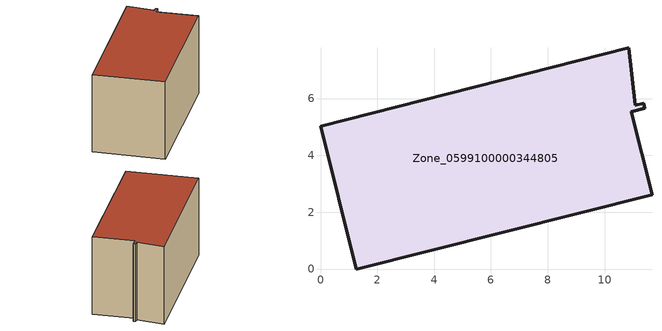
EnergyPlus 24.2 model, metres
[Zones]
Zone_0599100000344805
 floor ground (C_G): 0,5.02 10.85,7.78 11.08,5.77 11.37,5.84 11.41,5.66 10.93,5.54 11.67,2.62 1.26,0 z0
 wall outside (C_F): 1.26,0 11.67,2.62 10.93,5.54 11.41,5.66 11.37,5.84 11.08,5.77 10.85,7.78 0,5.02 1.26,0 z0:5.91
 roof outside (C_R): 10.85,7.78 0,5.02 1.26,0 11.67,2.62 10.93,5.54 11.41,5.66 11.37,5.84 11.08,5.77 z5.91
[BUILDING]
Pand.0599100000344805: North Axis=0; Terrain=City; Loads Convergence Tolerance Value=0.04; Temperature Convergence Tolerance Value=0.4; Solar Distribution=FullExterior; Maximum Number of Warmup Days=25; Minimum Number of Warmup Days=1
[Site:Location]
Rotterdam.The.Hague.AP_ZH_NLD Design_Conditions: Latitude=51.96; Longitude=4.45; Time Zone=1; Elevation=-4.5
[SITE:GROUNDTEMPERATURE:BUILDINGSURFACE]
18, 18, 18, 18, 18, 18, 18, 18, 18, 18, 18, 18
[MATERIAL] Thermal Absorptance=0.9; Solar Absorptance=0.7; Visible Absorptance=0.7
Name | Roughness | Thickness | Conductivity | Density | Specific Heat
G.TI.1992-2005 | MediumSmooth | 0.15 | 0.06 | 540 | 1210
F.TI.1992-2005 | Rough | 0.3 | 0.12 | 1920 | 840
R.TI.1992-2005 | MediumRough | 0.2 | 0.08 | 1500 | 1000
[CONSTRUCTION]
C_G: G.TI.1992-2005
C_F: F.TI.1992-2005
C_R: R.TI.1992-2005
[ZONE]
Zone_0599100000344805: Type=1; Multiplier=1; Ceiling Height=Autocalculate; Volume=Autocalculate; Floor Area=autocalculate; Part of Total Floor Area=Yes
[ZONEINFILTRATION:DESIGNFLOWRATE]
Infil_Zone_0599100000344805: Zone or ZoneList or Space or SpaceList=Zone_0599100000344805; Schedule=AlwaysOn; Design Flow Rate Calculation Method=Flow/Area; Flow Rate per Floor Area=0.0015; Constant Term Coefficient=1; Temperature Term Coefficient=0; Velocity Term Coefficient=0; Velocity Squared Term Coefficient=0
[HVACTEMPLATE:ZONE:IDEALLOADSAIRSYSTEM]
Zone_0599100000344805: Maximum Heating Supply Air Temperature=50; Minimum Cooling Supply Air Temperature=13; Maximum Heating Supply Air Humidity Ratio=0.0156; Minimum Cooling Supply Air Humidity Ratio=0.0077; Heating Limit=NoLimit; Cooling Limit=NoLimit; Dehumidification Control Type=ConstantSensibleHeatRatio; Cooling Sensible Heat Ratio=0.7; Dehumidification Setpoint=60; Humidification Control Type=None; Humidification Setpoint=30; Outdoor Air Method=None; Outdoor Air Flow Rate per Person=0.00944; Outdoor Air Flow Rate per Zone Floor Area=0; Outdoor Air Flow Rate per Zone=0; Demand Controlled Ventilation Type=None; Outdoor Air Economizer Type=NoEconomizer; Heat Recovery Type=None; Sensible Heat Recovery Effectiveness=0.7; Latent Heat Recovery Effectiveness=0.65
[ZONECONTROL:THERMOSTAT]
ThermostatControl_Zone_0599100000344805: Zone or ZoneList=Zone_0599100000344805; Control Type Schedule=DualSetpointControlType; Control 1=Thermostat_Zone_0599100000344805; Temperature Difference Between Cutout And Setpoint=0
[THERMOSTATSETPOINT:DUALSETPOINT]
Thermostat_Zone_0599100000344805: Heating Setpoint Temperature Schedule=HeatingSetpoint_Zone_0599100000344805; Cooling Setpoint Temperature Schedule=CoolingSetpoint_Zone_0599100000344805
[SCHEDULE:COMPACT]
HeatingSetpoint_Zone_0599100000344805: Through: 12/31, For: AllDays, Until: 24:00, 21
CoolingSetpoint_Zone_0599100000344805: Through: 12/31, For: AllDays, Until: 24:00, 24
DualSetpointControlType: Through: 12/31, For: AllDays, Until: 24:00, 4
AlwaysOn: Through: 12/31, For: AllDays, Until: 24:00, 1
